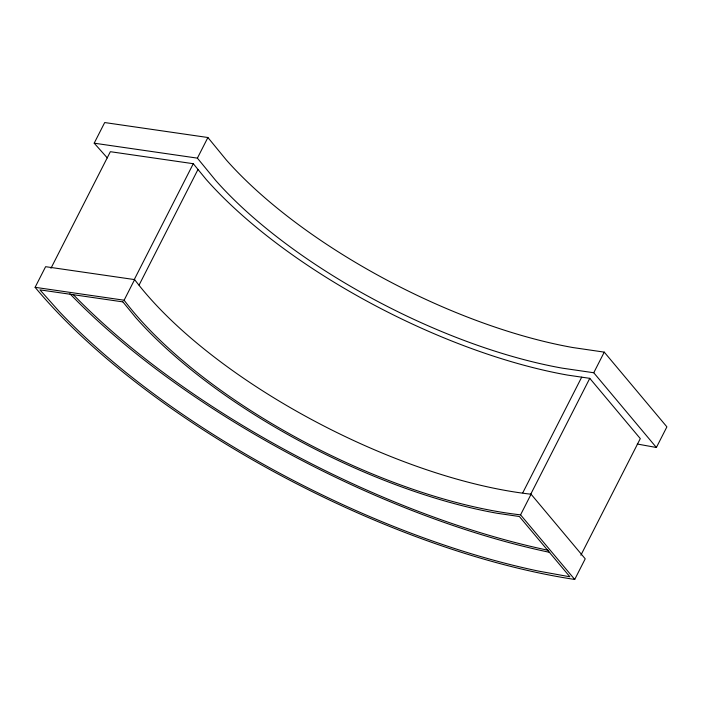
<?xml version="1.0" encoding="UTF-8"?>
<svg xmlns="http://www.w3.org/2000/svg" width="702" height="702" viewBox="0 0 702 702"><rect width="100%" height="100%" fill="white"/><g stroke="black" fill="none" stroke-linecap="round" stroke-linejoin="round"><path stroke-width="1.05" d="M107.301 157.906L94.191 143.182L104.695 122.552L207.897 137.513L226.246 159.898A295.428 114.005 27 0 0 572.867 347.543L604.255 352.132L666.9 426.86L656.388 447.49L637.267 444.024M35.1 287.32L45.612 266.69L134.617 279.598A304.22 117.401 27 0 0 531.072 494.217L585.222 558.818L574.719 579.448A439.233 169.507 27 0 1 35.1 287.32L124.114 300.219A304.22 117.401 27 0 0 520.568 514.847L574.719 579.448M50.956 268.278L110.354 151.693L193.287 163.706L206.195 179.466A307.985 118.857 27 0 0 567.558 375.087L589.777 378.343L640.294 438.601L580.887 555.185M134.38 279.326L193.287 163.706M124.114 300.219L134.617 279.598M656.388 447.49L593.752 372.753L562.355 368.164A295.428 114.005 27 0 1 215.742 180.519L197.394 158.134L207.897 137.513M139.084 285.065L197.99 169.454M522.788 492.769L581.704 377.158M530.379 494.919L589.777 378.343M520.568 514.847L531.072 494.217M593.752 372.753L604.255 352.132M94.191 143.182L197.394 158.134M548.332 550.324A435.468 168.05 27 0 1 73.289 294.612M549.71 552.36A439.233 169.507 27 0 1 69.831 293.682M122.885 301.886L39.953 289.873L59.205 311.495A435.468 168.05 27 0 0 538.846 571.165L569.884 576.781L519.375 516.514L497.148 513.267A307.985 118.857 27 0 1 135.793 317.646L122.885 301.886"/></g></svg>
